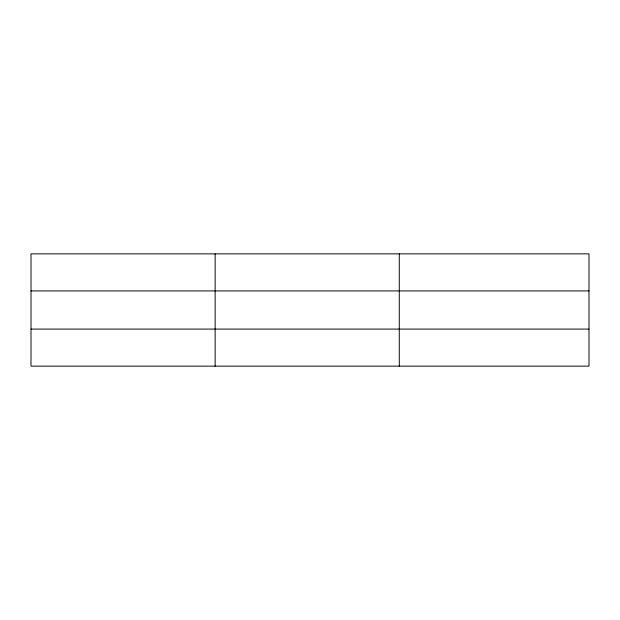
<?xml version="1.0" encoding="UTF-8"?>
<svg xmlns="http://www.w3.org/2000/svg" width="620" height="620" viewBox="0 0 620 620"><rect width="100%" height="100%" fill="white"/><g stroke="black" fill="none" stroke-linecap="round" stroke-linejoin="round"><path stroke-width="0.93" d="M215.14 253.859L215.14 366.141M399.28 253.859L399.28 366.141M589 329.088L589 366.141L31 366.141L31 253.859L589 253.859L589 329.088L31 329.088M31 290.912L589 290.912"/></g></svg>
